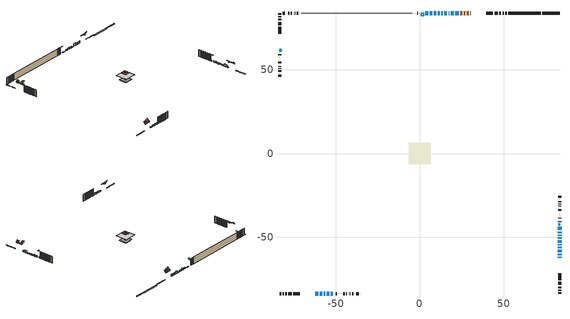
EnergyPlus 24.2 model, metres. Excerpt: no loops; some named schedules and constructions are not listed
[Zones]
conditioned space
 floor outside (Floor1 construction): -0.3,-0.3 -0.3,0.3 0.3,0.3 0.3,-0.3 z0.32
 floor outside (Floor2 construction): -0.37,-0.37 -0.37,0.37 0.37,0.37 0.37,-0.37 z0.32
 floor outside (Floor3 construction): -0.7,-0.7 -0.7,0.7 0.7,0.7 0.7,-0.7 z0.32
 floor adiabatic (Floor4 construction): -4.21,-4.21 -4.21,4.21 4.21,4.21 4.21,-4.21 z0.32
 floor adiabatic (AdiabaticFloorConstruction): -6.44,-6.44 -6.44,6.44 6.44,6.44 6.44,-6.44 z5.2
 floor foundation (Slab1 construction): -2.51,-2.51 -2.51,2.51 2.51,2.51 2.51,-2.51 z-0.53
 floor foundation (Slab1 construction 1): -3.38,-3.38 -3.38,3.38 3.38,3.38 3.38,-3.38 z-0.87
 wall outside (RimJoist1 construction): 51.74,83.49 50.79,83.49 / -83.49,-83.49 -82.54,-83.49 / -83.49,83.49 -83.49,82.54 / 83.49,-83.49 83.49,-82.54 z0.32:0.62
 wall outside (RimJoist2 construction): 49.86,83.49 49.28,83.49 / -81.61,-83.49 -81.04,-83.49 / -83.49,81.61 -83.49,81.04 / 83.49,-81.61 83.49,-81.04 z0.32:0.62
 wall outside (RimJoist3 construction): 48.35,83.49 47.42,83.49 / -80.11,-83.49 -79.18,-83.49 / -83.49,80.11 -83.49,79.18 / 83.49,-80.11 83.49,-79.18 z0.32:0.62
 wall outside (RimJoist4 construction): 46.49,83.49 44.52,83.49 / -78.25,-83.49 -76.27,-83.49 / -83.49,78.25 -83.49,76.27 / 83.49,-78.25 83.49,-76.27 z0.32:0.62
 wall outside (RimJoist5 construction): 43.59,83.49 39.64,83.49 / -75.34,-83.49 -71.4,-83.49 / -83.49,75.34 -83.49,71.4 / 83.49,-75.34 83.49,-71.4 z0.32:0.62
 wall outside (AdiabaticWallConstruction 1): 30.43,83.49 30.01,83.49 / 29.09,83.49 28.1,83.49 / 27.17,83.49 26.18,83.49 / 25.25,83.49 24.2,83.49 z0.32:2.35
 wall outside (AdiabaticWallConstruction): 83.49,-62.18 83.49,-61.52 z0.32:1.24; 83.49,-60.59 83.49,-59.62 / -53.03,-83.49 -51.81,-83.49 z0.32:2.45; -62.18,-83.49 -60.35,-83.49 / 83.49,-53.07 83.49,-51.54 / 17.55,83.49 17.15,83.49 / 83.49,-50.61 83.49,-50 z0.32:1.54; -59.42,-83.49 -58,-83.49 / -55.38,-83.49 -53.96,-83.49 z0.32:2.05; 83.49,-58.7 83.49,-57.27 / 23.27,83.49 21.24,83.49 z0.32:3.06; 20.31,83.49 18.48,83.49 z0.32:0.83; 83.49,-56.35 83.49,-55.58 / 83.49,-49.07 83.49,-48.31 / 9.82,83.49 8.4,83.49 z0.32:1.39; 83.49,-54.66 83.49,-53.99 z0.32:0.93; 16.22,83.49 14.69,83.49 / 83.49,-45.54 83.49,-43.71 / -57.08,-83.49 -56.31,-83.49 z0.32:1.69; 13.77,83.49 12.7,83.49 z0.32:2.35; 83.49,-47.38 83.49,-46.47 z0.32:2.15; 11.77,83.49 10.75,83.49 z0.32:1.87; 7.47,83.49 6.04,83.49 z0.32:0.47; 5.12,83.49 3.29,83.49 z0.32:0.78; 83.49,-40.99 83.49,-40.48 z0.32:1.64
 wall outside (Wall10 construction): -0.15,83.49 -0.24,83.49 / -50.89,-83.49 -50.8,-83.49 / -83.49,60.07 -83.49,59.99 / 83.49,-39.55 83.49,-39.47 z0.32:7.64
 wall outside (Wall11 construction): -1.16,83.49 -1.6,83.49 / -49.87,-83.49 -49.44,-83.49 / -83.49,59.06 -83.49,58.62 / 83.49,-38.54 83.49,-38.1 z0.32:7.64
 wall outside (Wall12 construction): -2.53,83.49 -2.64,83.49 / -48.51,-83.49 -48.4,-83.49 / -83.49,57.69 -83.49,57.59 / 83.49,-37.17 83.49,-37.07 z0.32:7.64
 wall outside (Wall13 construction): -3.57,83.49 -3.67,83.49 / -47.47,-83.49 -47.37,-83.49 / -83.49,56.66 -83.49,56.55 / 83.49,-36.14 83.49,-36.03 z0.32:7.64
 wall outside (Wall1 construction): -71.52,83.49 -71.55,83.49 / -46.44,-83.49 -46.41,-83.49 / -83.49,55.62 -83.49,55.6 / 83.49,-35.1 83.49,-35.08 z0.32:7.64
 wall outside (Wall2 construction): -72.48,83.49 -73.32,83.49 / -45.48,-83.49 -44.64,-83.49 / -83.49,54.67 -83.49,53.83 / 83.49,-34.15 83.49,-33.31 z0.32:7.64
 wall outside (Wall3 construction): -74.25,83.49 -74.37,83.49 / -43.71,-83.49 -43.59,-83.49 / -83.49,52.9 -83.49,52.78 / 83.49,-32.38 83.49,-32.26 z0.32:7.64
 wall outside (Wall4 construction): -75.3,83.49 -75.41,83.49 / -42.66,-83.49 -42.55,-83.49 / -83.49,51.85 -83.49,51.74 / 83.49,-31.33 83.49,-31.22 z0.32:7.64
 wall outside (Wall5 construction): -76.34,83.49 -76.7,83.49 / -41.62,-83.49 -41.26,-83.49 / -83.49,50.81 -83.49,50.44 / 83.49,-30.29 83.49,-29.92 z0.32:7.64
 wall outside (Wall6 construction): -77.63,83.49 -78.34,83.49 / -40.33,-83.49 -39.62,-83.49 / -83.49,49.51 -83.49,48.8 / 83.49,-28.99 83.49,-28.28 z0.32:7.64
 wall outside (Wall7 construction): -79.27,83.49 -79.3,83.49 / -38.69,-83.49 -38.66,-83.49 / -83.49,47.88 -83.49,47.85 / 83.49,-27.36 83.49,-27.33 z0.32:7.64
 wall outside (Wall8 construction): -80.23,83.49 -81.6,83.49 / -37.73,-83.49 -36.36,-83.49 / -83.49,46.92 -83.49,45.55 / 83.49,-26.4 83.49,-25.03 z0.32:7.64
 wall outside (Wall9 construction): -82.53,83.49 -82.56,83.49 / -35.43,-83.49 -35.4,-83.49 / -83.49,44.62 -83.49,44.59 / 83.49,-24.1 83.49,-24.07 z0.32:7.64
 wall foundation (FoundationWall1 construction): 83.49,83.49 72.82,83.49 z-0.53:0.28
 wall foundation (FoundationWall2 construction): 71.89,83.49 52.67,83.49 z-0.87:0.32
 wall adiabatic (Wall14 construction): -4.6,83.49 -70.59,83.49 z0.32:7.64
 window (WindowConstruction 20): 83.49,-62.18 83.49,-61.52 z0.32:1.23
 window (WindowConstruction 4): 83.49,-60.59 83.49,-59.62 z0.32:2.45
 window (WindowConstruction 5): -62.18,-83.49 -60.35,-83.49 z0.32:1.54
 window (WindowConstruction 23): -59.42,-83.49 -58,-83.49 z0.32:2.05
 window (WindowConstruction 6): 83.49,-58.7 83.49,-57.28 z0.32:3.06
 window (WindowConstruction 7): 23.27,83.49 21.24,83.49 z0.32:3.06
 window (WindowConstruction 8): 20.31,83.49 18.48,83.49 z0.32:0.83
 window (WindowConstruction 9): 83.49,-56.35 83.49,-55.58 z0.32:1.39
 window (WindowConstruction 21): 83.49,-54.66 83.49,-53.99 z0.32:0.93
 window (WindowConstruction 10): 83.49,-53.06 83.49,-51.54 z0.32:1.54
 window (WindowConstruction 11): 17.55,83.49 17.15,83.49 z0.32:1.54
 window (WindowConstruction 12): 83.49,-50.61 83.49,-50 z0.32:1.54
 window (WindowConstruction 13): 16.22,83.49 14.69,83.49 z0.32:1.69
 window (WindowConstruction 14): 13.76,83.49 12.7,83.49 z0.32:2.35
 window (WindowConstruction 15): 83.49,-49.07 83.49,-48.31 z0.32:1.39
 window (WindowConstruction 16): 83.49,-47.38 83.49,-46.47 z0.32:2.15
 window (WindowConstruction 24): 11.77,83.49 10.75,83.49 z0.32:1.87
 window (WindowConstruction): 83.49,-45.54 83.49,-43.71 z0.32:1.69
 window (WindowConstruction 17): 9.82,83.49 8.4,83.49 z0.32:1.39
 window (WindowConstruction 18): 7.47,83.49 6.05,83.49 z0.32:0.47
 window (WindowConstruction 19): 5.12,83.49 3.29,83.49 z0.32:0.78
 window (WindowConstruction 1): -57.07,-83.49 -56.31,-83.49 z0.32:1.69
 window (WindowConstruction 2): 83.49,-40.99 83.49,-40.48 z0.32:1.64
 window (WindowConstruction 22): -55.38,-83.49 -53.96,-83.49 z0.32:2.05
 window (WindowConstruction 3): -53.03,-83.49 -51.81,-83.49 z0.32:2.45
 door (Door): 30.43,83.49 30.01,83.49 z0.32:2.35
 door (Door 1): 29.09,83.49 28.1,83.49 z0.32:2.35
 door (Door 2): 27.17,83.49 26.18,83.49 z0.32:2.35
 door (Door 3): 25.25,83.49 24.2,83.49 z0.32:2.35
 ceiling adiabatic (AdiabaticFloorConstruction): 6.44,-6.44 6.44,6.44 -6.44,6.44 -6.44,-6.44 z5.2
 roof outside (Roof2 construction): 38.05,83.49,7.64 38.05,81.95,9.81 38.72,81.95,9.81 38.72,83.49,7.64; -69.8,-83.49,7.64 -69.8,-81.95,9.81 -70.47,-81.95,9.81 -70.47,-83.49,7.64; -83.49,69.8,7.64 -81.95,69.8,9.81 -81.95,70.47,9.81 -83.49,70.47,7.64; 83.49,-69.8,7.64 81.95,-69.8,9.81 81.95,-70.47,9.81 83.49,-70.47,7.64
 roof outside (Roof3 construction): 36.44,83.49,7.64 36.44,81.32,9.26 37.12,81.32,9.26 37.12,83.49,7.64; -68.2,-83.49,7.64 -68.2,-81.32,9.26 -68.87,-81.32,9.26 -68.87,-83.49,7.64; -83.49,68.2,7.64 -81.32,68.2,9.26 -81.32,68.87,9.26 -83.49,68.87,7.64; 83.49,-68.2,7.64 81.32,-68.2,9.26 81.32,-68.87,9.26 83.49,-68.87,7.64
 roof outside (Roof4 construction): 35.26,83.49,7.64 35.26,82.59,8.09 35.52,82.59,8.09 35.52,83.49,7.64; -67.02,-83.49,7.64 -67.02,-82.59,8.09 -67.27,-82.59,8.09 -67.27,-83.49,7.64; -83.49,67.02,7.64 -82.59,67.02,8.09 -82.59,67.27,8.09 -83.49,67.27,7.64; 83.49,-67.02,7.64 82.59,-67.02,8.09 82.59,-67.27,8.09 83.49,-67.27,7.64
 roof outside (Roof5 construction): -0.84,0.84 -0.84,-0.84 0.84,-0.84 0.84,0.84 z7.64
 roof outside (Roof6 construction): -2.5,2.5 -2.5,-2.5 2.5,-2.5 2.5,2.5 z7.64
 roof outside (Roof7 construction): 33.33,83.49,7.64 33.33,79.78,9.18 34.33,79.78,9.18 34.33,83.49,7.64; -65.08,-83.49,7.64 -65.08,-79.78,9.18 -66.09,-79.78,9.18 -66.09,-83.49,7.64; -83.49,65.08,7.64 -79.78,65.08,9.18 -79.78,66.09,9.18 -83.49,66.09,7.64; 83.49,-65.08,7.64 79.78,-65.08,9.18 79.78,-66.09,9.18 83.49,-66.09,7.64
 roof outside (Roof8 construction): 31.36,83.49,7.64 31.36,80.15,10.14 32.4,80.15,10.14 32.4,83.49,7.64; -63.11,-83.49,7.64 -63.11,-80.15,10.14 -64.15,-80.15,10.14 -64.15,-83.49,7.64; -83.49,63.11,7.64 -80.15,63.11,10.14 -80.15,64.15,10.14 -83.49,64.15,7.64; 83.49,-63.11,7.64 80.15,-63.11,10.14 80.15,-64.15,10.14 83.49,-64.15,7.64
 roof outside (Roof9 construction): -1.23,1.23 -1.23,-1.23 1.23,-1.23 1.23,1.23 z7.64
 roof outside (AdiabaticRoofConstruction): 83.49,-41.92,7.63 82.72,-41.92,8.02 82.72,-42.78,8.02 83.49,-42.78,7.63; 0.77,83.49,7.63 0.77,82.07,8.34 2.36,82.07,8.34 2.36,83.49,7.63; -83.49,61,7.63 -82.4,61,8.09 -82.4,62.18,8.09 -83.49,62.18,7.63
 skylight (SkylightConstruction): 83.49,-41.92,7.64 82.72,-41.92,8.02 82.72,-42.78,8.02 83.49,-42.78,7.64
 skylight (SkylightConstruction 1): 0.78,83.49,7.64 0.78,82.07,8.34 2.36,82.07,8.34 2.36,83.49,7.64
 skylight (SkylightConstruction 2): -83.49,61,7.64 -82.4,61,8.09 -82.4,62.18,8.09 -83.49,62.18,7.64
[EnergyManagementSystem:Program]
component_loads_program: Set loads_htg_walls = 0; Set loads_htg_rim_joists = 0; Set loads_htg_foundation_walls = 0; Set loads_htg_floors = 0; Set loads_htg_slabs = 0; Set loads_htg_ceilings = 0; Set loads_htg_roofs = 0; Set loads_htg_windows_conduction = 0; Set loads_htg_windows_solar = 0; Set loads_htg_doors = 0; Set loads_htg_skylights_conduction = 0; Set loads_htg_skylights_solar = 0; Set loads_htg_internal_mass = 0; Set loads_htg_intgains = 0; Set loads_htg_lighting = 0; Set loads_htg_infil = 0; Set loads_htg_mechvent = 0; Set loads_htg_natvent = 0; Set loads_htg_whf = 0; Set loads_htg_ducts = 0; Set loads_clg_walls = 0; Set loads_clg_rim_joists = 0; Set loads_clg_foundation_walls = 0; Set loads_clg_floors = 0; Set loads_clg_slabs = 0; Set loads_clg_ceilings = 0; Set loads_clg_roofs = 0; Set loads_clg_windows_conduction = 0; Set loads_clg_windows_solar = 0; Set loads_clg_doors = 0; Set loads_clg_skylights_conduction = 0; Set loads_clg_skylights_solar = 0; Set loads_clg_internal_mass = 0; Set loads_clg_intgains = 0; Set loads_clg_lighting = 0; Set loads_clg_infil = 0; Set loads_clg_mechvent = 0; Set loads_clg_natvent = 0; Set loads_clg_whf = 0; Set loads_clg_ducts = 0; Set hr_walls = 0; Set hr_walls = hr_walls + s_conv_53 + s_ig_53 + s_sol_53 + s_lgt_53 + s_surf_53; Set hr_walls = hr_walls + s_conv_54 + s_ig_54 + s_sol_54 + s_lgt_54 + s_surf_54; Set hr_walls = hr_walls + s_conv_55 + s_ig_55 + s_sol_55 + s_lgt_55 + s_surf_55; Set hr_walls = hr_walls + s_conv_56 + s_ig_56 + s_sol_56 + s_lgt_56 + s_surf_56; Set hr_walls = hr_walls + s_conv_57 + s_ig_57 + s_sol_57 + s_lgt_57 + s_surf_57; Set hr_walls = hr_walls + s_conv_58 + s_ig_58 + s_sol_58 + s_lgt_58 + s_surf_58; Set hr_walls = hr_walls + s_conv_59 + s_ig_59 + s_sol_59 + s_lgt_59 + s_surf_59; Set hr_walls = hr_walls + s_conv_60 + s_ig_60 + s_sol_60 + s_lgt_60 + s_surf_60; Set hr_walls = hr_walls + s_conv_61 + s_ig_61 + s_sol_61 + s_lgt_61 + s_surf_61; Set hr_walls = hr_walls + s_conv_62 + s_ig_62 + s_sol_62 + s_lgt_62 + s_surf_62; Set hr_walls = hr_walls + s_conv_63 + s_ig_63 + s_sol_63 + s_lgt_63 + s_surf_63; Set hr_walls = hr_walls + s_conv_64 + s_ig_64 + s_sol_64 + s_lgt_64 + s_surf_64; Set hr_walls = hr_walls + s_conv_65 + s_ig_65 + s_sol_65 + s_lgt_65 + s_surf_65; Set hr_walls = hr_walls + s_conv_66 + s_ig_66 + s_sol_66 + s_lgt_66 + s_surf_66; Set hr_walls = hr_walls + s_conv_67 + s_ig_67 + s_sol_67 + s_lgt_67 + s_surf_67; Set hr_walls = hr_walls + s_conv_68 + s_ig_68 + s_sol_68 + s_lgt_68 + s_surf_68; Set hr_walls = hr_walls + s_conv_69 + s_ig_69 + s_sol_69 + s_lgt_69 + s_surf_69; Set hr_walls = hr_walls + s_conv_70 + s_ig_70 + s_sol_70 + s_lgt_70 + s_surf_70; Set hr_walls = hr_walls + s_conv_71 + s_ig_71 + s_sol_71 + s_lgt_71 + s_surf_71; Set hr_walls = hr_walls + s_conv_72 + s_ig_72 + s_sol_72 + s_lgt_72 + s_surf_72; Set hr_walls = hr_walls + s_conv_73 + s_ig_73 + s_sol_73 + s_lgt_73 + s_surf_73; Set hr_walls = hr_walls + s_conv_74 + s_ig_74 + s_sol_74 + s_lgt_74 + s_surf_74; Set hr_walls = hr_walls + s_conv_75 + s_ig_75 + s_sol_75 + s_lgt_75 + s_surf_75; Set hr_walls = hr_walls + s_conv_76 + s_ig_76 + s_sol_76 + s_lgt_76 + s_surf_76; Set hr_walls = hr_walls + s_conv_77 + s_ig_77 + s_sol_77 + s_lgt_77 + s_surf_77; Set hr_walls = hr_walls + s_conv_78 + s_ig_78 + s_sol_78 + s_lgt_78 + s_surf_78; Set hr_walls = hr_walls + s_conv_79 + s_ig_79 + s_sol_79 + s_lgt_79 + s_surf_79; Set hr_walls = hr_walls + s_conv_80 + s_ig_80 + s_sol_80 + s_lgt_80 + s_surf_80; Set hr_walls = hr_walls + s_conv_81 + s_ig_81 + s_sol_81 + s_lgt_81 + s_surf_81; Set hr_walls = hr_walls + s_conv_82 + s_ig_82 + s_sol_82 + s_lgt_82 + s_surf_82; Set hr_walls = hr_walls + s_conv_83 + s_ig_83 + s_sol_83 + s_lgt_83 + s_surf_83; Set hr_walls = hr_walls + s_conv_84 + s_ig_84 + s_sol_84 + s_lgt_84 + s_surf_84; Set hr_walls = hr_walls + s_conv_85 + s_ig_85 + s_sol_85 + s_lgt_85 + s_surf_85; Set hr_walls = hr_walls + s_conv_86 + s_ig_86 + s_sol_86 + s_lgt_86 + s_surf_86; Set hr_walls = hr_walls + s_conv_87 + s_ig_87 + s_sol_87 + s_lgt_87 + s_surf_87; Set hr_walls = hr_walls + s_conv_88 + s_ig_88 + s_sol_88 + s_lgt_88 + s_surf_88; Set hr_walls = hr_walls + s_conv_89 + s_ig_89 + s_sol_89 + s_lgt_89 + s_surf_89; Set hr_walls = hr_walls + s_conv_90 + s_ig_90 + s_sol_90 + s_lgt_90 + s_surf_90; Set hr_walls = hr_walls + s_conv_91 + s_ig_91 + s_sol_91 + s_lgt_91 + s_surf_91; Set hr_walls = hr_walls + s_conv_92 + s_ig_92 + s_sol_92 + s_lgt_92 + s_surf_92; Set hr_walls = hr_walls + s_conv_93 + s_ig_93 + s_sol_93 + s_lgt_93 + s_surf_93; Set hr_walls = hr_walls + s_conv_94 + s_ig_94 + s_sol_94 + s_lgt_94 + s_surf_94; Set hr_walls = hr_walls + s_conv_95 + s_ig_95 + s_sol_95 + s_lgt_95 + s_surf_95; Set hr_walls = hr_walls + s_conv_96 + s_ig_96 + s_sol_96 + s_lgt_96 + s_surf_96; Set hr_walls = hr_walls + s_conv_97 + s_ig_97 + s_sol_97 + s_lgt_97 + s_surf_97; Set hr_walls = hr_walls + s_conv_98 + s_ig_98 + s_sol_98 + s_lgt_98 + s_surf_98; Set hr_walls = hr_walls + s_conv_99 + s_ig_99 + s_sol_99 + s_lgt_99 + s_surf_99; Set hr_walls = hr_walls + s_conv_100 + s_ig_100 + s_sol_100 + s_lgt_100 + s_surf_100; Set hr_walls = hr_walls + s_conv_101 + s_ig_101 + s_sol_101 + s_lgt_101 + s_surf_101; Set hr_walls = hr_walls + s_conv_102 + s_ig_102 + s_sol_102 + s_lgt_102 + s_surf_102; Set hr_walls = hr_walls + s_conv_103 + s_ig_103 + s_sol_103 + s_lgt_103 + s_surf_103; Set hr_walls = hr_walls + s_conv_104 + s_ig_104 + s_sol_104 + s_lgt_104 + s_surf_104; Set hr_walls = hr_walls + s_conv_105 + s_ig_105 + s_sol_105 + s_lgt_105 + s_surf_105; Set hr_rim_joists = 0; Set hr_rim_joists = hr_rim_joists + s_conv_8 + s_ig_8 + s_sol_8 + s_lgt_8 + s_surf_8; Set hr_rim_joists = hr_rim_joists + s_conv_9 + s_ig_9 + s_sol_9 + s_lgt_9 + s_surf_9; Set hr_rim_joists = hr_rim_joists + s_conv_10 + s_ig_10 + s_sol_10 + s_lgt_10 + s_surf_10; Set hr_rim_joists = hr_rim_joists + s_conv_11 + s_ig_11 + s_sol_11 + s_lgt_11 + s_surf_11; Set hr_rim_joists = hr_rim_joists + s_conv_12 + s_ig_12 + s_sol_12 + s_lgt_12 + s_surf_12; Set hr_rim_joists = hr_rim_joists + s_conv_13 + s_ig_13 + s_sol_13 + s_lgt_13 + s_surf_13; Set hr_rim_joists = hr_rim_joists + s_conv_14 + s_ig_14 + s_sol_14 + s_lgt_14 + s_surf_14; Set hr_rim_joists = hr_rim_joists + s_conv_15 + s_ig_15 + s_sol_15 + s_lgt_15 + s_surf_15; Set hr_rim_joists = hr_rim_joists + s_conv_16 + s_ig_16 + s_sol_16 + s_lgt_16 + s_surf_16; Set hr_rim_joists = hr_rim_joists + s_conv_17 + s_ig_17 + s_sol_17 + s_lgt_17 + s_surf_17; Set hr_rim_joists = hr_rim_joists + s_conv_18 + s_ig_18 + s_sol_18 + s_lgt_18 + s_surf_18; Set hr_rim_joists = hr_rim_joists + s_conv_19 + s_ig_19 + s_sol_19 + s_lgt_19 + s_surf_19; Set hr_rim_joists = hr_rim_joists + s_conv_20 + s_ig_20 + s_sol_20 + s_lgt_20 + s_surf_20; Set hr_rim_joists = hr_rim_joists + s_conv_21 + s_ig_21 + s_sol_21 + s_lgt_21 + s_surf_21; Set hr_rim_joists = hr_rim_joists + s_conv_22 + s_ig_22 + s_sol_22 + s_lgt_22 + s_surf_22; Set hr_rim_joists = hr_rim_joists + s_conv_23 + s_ig_23 + s_sol_23 + s_lgt_23 + s_surf_23; Set hr_rim_joists = hr_rim_joists + s_conv_24 + s_ig_24 + s_sol_24 + s_lgt_24 + s_surf_24; Set hr_rim_joists = hr_rim_joists + s_conv_25 + s_ig_25 + s_sol_25 + s_lgt_25 + s_surf_25; Set hr_rim_joists = hr_rim_joists + s_conv_26 + s_ig_26 + s_sol_26 + s_lgt_26 + s_surf_26; Set hr_rim_joists = hr_rim_joists + s_conv_27 + s_ig_27 + s_sol_27 + s_lgt_27 + s_surf_27; Set hr_foundation_walls = 0; Set hr_foundation_walls = hr_foundation_walls + s_conv_4 + s_ig_4 + s_sol_4 + s_lgt_4 + s_surf_4; Set hr_foundation_walls = hr_foundation_walls + s_conv_5 + s_ig_5 + s_sol_5 + s_lgt_5 + s_surf_5; Set hr_floors = 0; Set hr_floors = hr_floors + s_conv + s_ig + s_sol + s_lgt + s_surf; Set hr_floors = hr_floors + s_conv_1 + s_ig_1 + s_sol_1 + s_lgt_1 + s_surf_1; Set hr_floors = hr_floors + s_conv_2 + s_ig_2 + s_sol_2 + s_lgt_2 + s_surf_2; Set hr_floors = hr_floors + s_conv_3 + s_ig_3 + s_sol_3 + s_lgt_3 + s_surf_3; Set hr_slabs = 0; Set hr_slabs = hr_slabs + s_conv_51 + s_ig_51 + s_sol_51 + s_lgt_51 + s_surf_51; Set hr_slabs = hr_slabs + s_conv_52 + s_ig_52 + s_sol_52 + s_lgt_52 + s_surf_52; Set hr_ceilings = 0; Set hr_roofs = 0; Set hr_roofs = hr_roofs + s_conv_28 + s_ig_28 + s_sol_28 + s_lgt_28 + s_surf_28; Set hr_roofs = hr_roofs + s_conv_29 + s_ig_29 + s_sol_29 + s_lgt_29 + s_surf_29; Set hr_roofs = hr_roofs + s_conv_30 + s_ig_30 + s_sol_30 + s_lgt_30 + s_surf_30; Set hr_roofs = hr_roofs + s_conv_31 + s_ig_31 + s_sol_31 + s_lgt_31 + s_surf_31; Set hr_roofs = hr_roofs + s_conv_32 + s_ig_32 + s_sol_32 + s_lgt_32 + s_surf_32; Set hr_roofs = hr_roofs + s_conv_33 + s_ig_33 + s_sol_33 + s_lgt_33 + s_surf_33; Set hr_roofs = hr_roofs + s_conv_34 + s_ig_34 + s_sol_34 + s_lgt_34 + s_surf_34; Set hr_roofs = hr_roofs + s_conv_35 + s_ig_35 + s_sol_35 + s_lgt_35 + s_surf_35; Set hr_roofs = hr_roofs + s_conv_36 + s_ig_36 + s_sol_36 + s_lgt_36 + s_surf_36; Set hr_roofs = hr_roofs + s_conv_37 + s_ig_37 + s_sol_37 + s_lgt_37 + s_surf_37; Set hr_roofs = hr_roofs + s_conv_38 + s_ig_38 + s_sol_38 + s_lgt_38 + s_surf_38; Set hr_roofs = hr_roofs + s_conv_39 + s_ig_39 + s_sol_39 + s_lgt_39 + s_surf_39; Set hr_roofs = hr_roofs + s_conv_40 + s_ig_40 + s_sol_40 + s_lgt_40 + s_surf_40; Set hr_roofs = hr_roofs + s_conv_41 + s_ig_41 + s_sol_41 + s_lgt_41 + s_surf_41; Set hr_roofs = hr_roofs + s_conv_42 + s_ig_42 + s_sol_42 + s_lgt_42 + s_surf_42; Set hr_roofs = hr_roofs + s_conv_43 + s_ig_43 + s_sol_43 + s_lgt_43 + s_surf_43; Set hr_roofs = hr_roofs + s_conv_44 + s_ig_44 + s_sol_44 + s_lgt_44 + s_surf_44; Set hr_roofs = hr_roofs + s_conv_45 + s_ig_45 + s_sol_45 + s_lgt_45 + s_surf_45; Set hr_roofs = hr_roofs + s_conv_46 + s_ig_46 + s_sol_46 + s_lgt_46 + s_surf_46; Set hr_roofs = hr_roofs + s_conv_47 + s_ig_47 + s_sol_47 + s_lgt_47 + s_surf_47; Set hr_roofs = hr_roofs + s_conv_48 + s_ig_48 + s_sol_48 + s_lgt_48 + s_surf_48; Set hr_roofs = hr_roofs + s_conv_49 + s_ig_49 + s_sol_49 + s_lgt_49 + s_surf_49; Set hr_roofs = hr_roofs + s_conv_50 + s_ig_50 + s_sol_50 + s_lgt_50 + s_surf_50; Set hr_windows_conduction = 0; Set hr_windows_conduction = hr_windows_conduction + ss_conv_4; Set hr_windows_conduction = hr_windows_conduction + ss_ig_4; Set hr_windows_conduction = hr_windows_conduction + ss_surf_4; Set hr_windows_conduction = hr_windows_conduction + ss_conv_5; Set hr_windows_conduction = hr_windows_conduction + ss_ig_5; Set hr_windows_conduction = hr_windows_conduction + ss_surf_5; Set hr_windows_conduction = hr_windows_conduction + ss_conv_6; Set hr_windows_conduction = hr_windows_conduction + ss_ig_6; Set hr_windows_conduction = hr_windows_conduction + ss_surf_6; Set hr_windows_conduction = hr_windows_conduction + ss_conv_7; Set hr_windows_conduction = hr_windows_conduction + ss_ig_7; Set hr_windows_conduction = hr_windows_conduction + ss_surf_7; Set hr_windows_conduction = hr_windows_conduction + ss_conv_8; Set hr_windows_conduction = hr_windows_conduction + ss_ig_8; Set hr_windows_conduction = hr_windows_conduction + ss_surf_8; Set hr_windows_conduction = hr_windows_conduction + ss_conv_9; Set hr_windows_conduction = hr_windows_conduction + ss_ig_9; Set hr_windows_conduction = hr_windows_conduction + ss_surf_9; Set hr_windows_conduction = hr_windows_conduction + ss_conv_10; Set hr_windows_conduction = hr_windows_conduction + ss_ig_10; Set hr_windows_conduction = hr_windows_conduction + ss_surf_10; Set hr_windows_conduction = hr_windows_conduction + ss_conv_11; Set hr_windows_conduction = hr_windows_conduction + ss_ig_11; Set hr_windows_conduction = hr_windows_conduction + ss_surf_11; Set hr_windows_conduction = hr_windows_conduction + ss_conv_12; Set hr_windows_conduction = hr_windows_conduction + ss_ig_12; Set hr_windows_conduction = hr_windows_conduction + ss_surf_12; Set hr_windows_conduction = hr_windows_conduction + ss_conv_13; Set hr_windows_conduction = hr_windows_conduction + ss_ig_13; Set hr_windows_conduction = hr_windows_conduction + ss_surf_13; Set hr_windows_conduction = hr_windows_conduction + ss_conv_14; Set hr_windows_conduction = hr_windows_conduction + ss_ig_14; Set hr_windows_conduction = hr_windows_conduction + ss_surf_14; Set hr_windows_conduction = hr_windows_conduction + ss_conv_15; Set hr_windows_conduction = hr_windows_conduction + ss_ig_15; Set hr_windows_conduction = hr_windows_conduction + ss_surf_15; Set hr_windows_conduction = hr_windows_conduction + ss_conv_16; Set hr_windows_conduction = hr_windows_conduction + ss_ig_16; Set hr_windows_conduction = hr_windows_conduction + ss_surf_16; Set hr_windows_conduction = hr_windows_conduction + ss_conv_17; Set hr_windows_conduction = hr_windows_conduction + ss_ig_17; Set hr_windows_conduction = hr_windows_conduction + ss_surf_17; Set hr_windows_conduction = hr_windows_conduction + ss_conv_18; Set hr_windows_conduction = hr_windows_conduction + ss_ig_18; Set hr_windows_conduction = hr_windows_conduction + ss_surf_18; Set hr_windows_conduction = hr_windows_conduction + ss_conv_19; Set hr_windows_conduction = hr_windows_conduction + ss_ig_19; Set hr_windows_conduction = hr_windows_conduction + ss_surf_19; Set hr_windows_conduction = hr_windows_conduction + ss_conv_20; Set hr_windows_conduction = hr_windows_conduction + ss_ig_20; Set hr_windows_conduction = hr_windows_conduction + ss_surf_20; Set hr_windows_conduction = hr_windows_conduction + ss_conv_21; Set hr_windows_conduction = hr_windows_conduction + ss_ig_21; Set hr_windows_conduction = hr_windows_conduction + ss_surf_21; Set hr_windows_conduction = hr_windows_conduction + ss_conv_22; Set hr_windows_conduction = hr_windows_conduction + ss_ig_22; Set hr_windows_conduction = hr_windows_conduction + ss_surf_22; Set hr_windows_conduction = hr_windows_conduction + ss_conv_23; Set hr_windows_conduction = hr_windows_conduction + ss_ig_23; Set hr_windows_conduction = hr_windows_conduction + ss_surf_23; Set hr_windows_conduction = hr_windows_conduction + ss_conv_24; Set hr_windows_conduction = hr_windows_conduction + ss_ig_24; Set hr_windows_conduction = hr_windows_conduction + ss_surf_24; Set hr_windows_conduction = hr_windows_conduction + ss_conv_28; Set hr_windows_conduction = hr_windows_conduction + ss_ig_28; Set hr_windows_conduction = hr_windows_conduction + ss_surf_28; Set hr_windows_conduction = hr_windows_conduction + ss_conv_29; Set hr_windows_conduction = hr_windows_conduction + ss_ig_29; Set hr_windows_conduction = hr_windows_conduction + ss_surf_29; Set hr_windows_conduction = hr_windows_conduction + ss_conv_30; Set hr_windows_conduction = hr_windows_conduction + ss_ig_30; Set hr_windows_conduction = hr_windows_conduction + ss_surf_30; Set hr_windows_conduction = hr_windows_conduction + ss_conv_31; Set hr_windows_conduction = hr_windows_conduction + ss_ig_31; Set hr_windows_conduction = hr_windows_conduction + ss_surf_31; Set hr_windows_solar = 0; Set hr_windows_solar = hr_windows_solar - ss_trans_in * ZoneTimestep * 3600 + ss_back_out * ZoneTimestep * 3600 + ss_trans_out * ZoneTimestep * 3600; Set hr_windows_solar = hr_windows_solar - ss_trans_in_1 * ZoneTimestep * 3600 + ss_back_out_1 * ZoneTimestep * 3600 + ss_trans_out_1 * ZoneTimestep * 3600; Set hr_windows_solar = hr_windows_solar - ss_trans_in_2 * ZoneTimestep * 3600 + ss_back_out_2 * ZoneTimestep * 3600 + ss_trans_out_2 * ZoneTimestep * 3600; Set hr_windows_solar = hr_windows_solar - ss_trans_in_3 * ZoneTimestep * 3600 + ss_back_out_3 * ZoneTimestep * 3600 + ss_trans_out_3 * ZoneTimestep * 3600; Set hr_windows_solar = hr_windows_solar - ss_trans_in_4 * ZoneTimestep * 3600 + ss_back_out_4 * ZoneTimestep * 3600 + ss_trans_out_4 * ZoneTimestep * 3600; Set hr_windows_solar = hr_windows_solar - ss_trans_in_5 * ZoneTimestep * 3600 + ss_back_out_5 * ZoneTimestep * 3600 + ss_trans_out_5 * ZoneTimestep * 3600; Set hr_windows_solar = hr_windows_solar - ss_trans_in_6 * ZoneTimestep * 3600 + ss_back_out_6 * ZoneTimestep * 3600 + ss_trans_out_6 * ZoneTimestep * 3600; Set hr_windows_solar = hr_windows_solar - ss_trans_in_7 * ZoneTimestep * 3600 + ss_back_out_7 * ZoneTimestep * 3600 + ss_trans_out_7 * ZoneTimestep * 3600; Set hr_windows_solar = hr_windows_solar - ss_trans_in_8 * ZoneTimestep * 3600 + ss_back_out_8 * ZoneTimestep * 3600 + ss_trans_out_8 * ZoneTimestep * 3600; Set hr_windows_solar = hr_windows_solar - ss_trans_in_9 * ZoneTimestep * 3600 + ss_back_out_9 * ZoneTimestep * 3600 + ss_trans_out_9 * ZoneTimestep * 3600; Set hr_windows_solar = hr_windows_solar - ss_trans_in_10 * ZoneTimestep * 3600 + ss_back_out_10 * ZoneTimestep * 3600 + ss_trans_out_10 * ZoneTimestep * 3600; Set hr_windows_solar = hr_windows_solar - ss_trans_in_11 * ZoneTimestep * 3600 + ss_back_out_11 * ZoneTimestep * 3600 + ss_trans_out_11 * ZoneTimestep * 3600; Set hr_windows_solar = hr_windows_solar - ss_trans_in_12 * ZoneTimestep * 3600 + ss_back_out_12 * ZoneTimestep * 3600 + ss_trans_out_12 * ZoneTimestep * 3600; Set hr_windows_solar = hr_windows_solar - ss_trans_in_13 * ZoneTimestep * 3600 + ss_back_out_13 * ZoneTimestep * 3600 + ss_trans_out_13 * ZoneTimestep * 3600; Set hr_windows_solar = hr_windows_solar - ss_trans_in_14 * ZoneTimestep * 3600 + ss_back_out_14 * ZoneTimestep * 3600 + ss_trans_out_14 * ZoneTimestep * 3600; Set hr_windows_solar = hr_windows_solar - ss_trans_in_15 * ZoneTimestep * 3600 + ss_back_out_15 * ZoneTimestep * 3600 + ss_trans_out_15 * ZoneTimestep * 3600; Set hr_windows_solar = hr_windows_solar - ss_trans_in_16 * ZoneTimestep * 3600 + ss_back_out_16 * ZoneTimestep * 3600 + ss_trans_out_16 * ZoneTimestep * 3600; Set hr_windows_solar = hr_windows_solar - ss_trans_in_17 * ZoneTimestep * 3600 + ss_back_out_17 * ZoneTimestep * 3600 + ss_trans_out_17 * ZoneTimestep * 3600; Set hr_windows_solar = hr_windows_solar - ss_trans_in_18 * ZoneTimestep * 3600 + ss_back_out_18 * ZoneTimestep * 3600 + ss_trans_out_18 * ZoneTimestep * 3600; Set hr_windows_solar = hr_windows_solar - ss_trans_in_19 * ZoneTimestep * 3600 + ss_back_out_19 * ZoneTimestep * 3600 + ss_trans_out_19 * ZoneTimestep * 3600; Set hr_windows_solar = hr_windows_solar - ss_trans_in_20 * ZoneTimestep * 3600 + ss_back_out_20 * ZoneTimestep * 3600 + ss_trans_out_20 * ZoneTimestep * 3600; Set hr_windows_solar = hr_windows_solar - ss_trans_in_24 * ZoneTimestep * 3600 + ss_back_out_24 * ZoneTimestep * 3600 + ss_trans_out_24 * ZoneTimestep * 3600; Set hr_windows_solar = hr_windows_solar - ss_trans_in_25 * ZoneTimestep * 3600 + ss_back_out_25 * ZoneTimestep * 3600 + ss_trans_out_25 * ZoneTimestep * 3600; Set hr_windows_solar = hr_windows_solar - ss_trans_in_26 * ZoneTimestep * 3600 + ss_back_out_26 * ZoneTimestep * 3600 + ss_trans_out_26 * ZoneTimestep * 3600; Set hr_windows_solar = hr_windows_solar - ss_trans_in_27 * ZoneTimestep * 3600 + ss_back_out_27 * ZoneTimestep * 3600 + ss_trans_out_27 * ZoneTimestep * 3600; Set hr_doors = 0; Set hr_doors = hr_doors + ss_sol; Set hr_doors = hr_doors + ss_lgt; Set hr_doors = hr_doors + ss_conv; Set hr_doors = hr_doors + ss_ig; Set hr_doors = hr_doors + ss_surf; Set hr_doors = hr_doors + ss_sol_1; Set hr_doors = hr_doors + ss_lgt_1; Set hr_doors = hr_doors + ss_conv_1; Set hr_doors = hr_doors + ss_ig_1; Set hr_doors = hr_doors + ss_surf_1; Set hr_doors = hr_doors + ss_sol_2; Set hr_doors = hr_doors + ss_lgt_2; Set hr_doors = hr_doors + ss_conv_2; Set hr_doors = hr_doors + ss_ig_2; Set hr_doors = hr_doors + ss_surf_2; Set hr_doors = hr_doors + ss_sol_3; Set hr_doors = hr_doors + ss_lgt_3; Set hr_doors = hr_doors + ss_conv_3; Set hr_doors = hr_doors + ss_ig_3; Set hr_doors = hr_doors + ss_surf_3; Set hr_skylights_conduction = 0; Set hr_skylights_conduction = hr_skylights_conduction + ss_conv_25; Set hr_skylights_conduction = hr_skylights_conduction + ss_ig_25; Set hr_skylights_conduction = hr_skylights_conduction + ss_surf_25; Set hr_skylights_conduction = hr_skylights_conduction + ss_conv_26; Set hr_skylights_conduction = hr_skylights_conduction + ss_ig_26; Set hr_skylights_conduction = hr_skylights_conduction + ss_surf_26; Set hr_skylights_conduction = hr_skylights_conduction + ss_conv_27; Set hr_skylights_conduction = hr_skylights_conduction + ss_ig_27; Set hr_skylights_conduction = hr_skylights_conduction + ss_surf_27; Set hr_skylights_solar = 0; Set hr_skylights_solar = hr_skylights_solar - ss_trans_in_21 * ZoneTimestep * 3600 + ss_back_out_21 * ZoneTimestep * 3600 + ss_trans_out_21 * ZoneTimestep * 3600; Set hr_skylights_solar = hr_skylights_solar - ss_trans_in_22 * ZoneTimestep * 3600 + ss_back_out_22 * ZoneTimestep * 3600 + ss_trans_out_22 * ZoneTimestep * 3600; Set hr_skylights_solar = hr_skylights_solar - ss_trans_in_23 * ZoneTimestep * 3600 + ss_back_out_23 * ZoneTimestep * 3600 + ss_trans_out_23 * ZoneTimestep * 3600; Set hr_internal_mass = 0; Set hr_internal_mass = hr_internal_mass + s_conv_6 + s_ig_6 + s_sol_6 + s_lgt_6 + s_surf_6; Set hr_internal_mass = hr_internal_mass + s_conv_7 + s_ig_7 + s_sol_7 + s_lgt_7 + s_surf_7; Set hr_internal_mass = hr_internal_mass + im_conv + im_ig + im_sol + im_lgt + im_surf; Set hr_internal_mass = hr_internal_mass + im_conv_1 + im_ig_1 + im_sol_1 + im_lgt_1 + im_surf_1; Set hr_intgains = 0; Set hr_intgains = hr_intgains - ig_ee_conv - ig_ee_rad - ig_ee_conv_1 - ig_ee_rad_1 - ig_ee_conv_2 - ig_ee_rad_2 - ig_ee_conv_3 - ig_ee_rad_3 - ig_ee_conv_4 - ig_ee_rad_4 - ig_ee_conv_5 - ig_ee_rad_5 - ig_ee_conv_6 - ig_ee_rad_6 - ig_oe_conv - ig_oe_rad - ig_oe_conv_1 - ig_oe_rad_1 - ig_oe_conv_2 - ig_oe_rad_2 - ig_oe_conv_3 - ig_oe_rad_3 - ig_oe_conv_4 - ig_oe_rad_4 - ig_ppl_conv - ig_ppl_rad; Set hr_lighting = 0; Set hr_lighting = hr_lighting - ig_lgt_conv - ig_lgt_rad - ig_lgt_vis; Set hr_infil = 0; Set hr_infil = hr_infil - airflow_gain + airflow_loss; Set hr_natvent = 0; Set hr_natvent = hr_natvent - airflow_gain_1 + airflow_loss_1; Set hr_whf = 0; Set hr_whf = hr_whf - airflow_gain_2 + airflow_loss_2; Set hr_mechvent = 0; Set hr_mechvent = hr_mechvent - mv_conv - mv_rad - mv_conv_1 - mv_rad_1 - mv_conv_2 - mv_rad_2 - mv_conv_3 - mv_rad_3 - mv_conv_4 - mv_rad_4 - mv_conv_5 - mv_rad_5 - mv_conv_6 - mv_rad_6 - mv_conv_7 - mv_rad_7 - mv_conv_8 - mv_rad_8; Set hr_ducts = 0; Set hr_intgains = hr_intgains + dhw_loss * (1.0*(1-dhw_rtf) + 1.0*dhw_rtf); Set htg_mode = 0; Set clg_mode = 0; If (htg_load_cond > 0); Set htg_mode = 1.0; ElseIf (clg_load_cond > 0); Set clg_mode = 0.0; Else; Set htg_season = 0; Set clg_season = 0; If ((DayOfYear >= 1) && (DayOfYear <= 365)); Set clg_season = 1; EndIf; If ((DayOfYear >= 1) && (DayOfYear <= 365)); Set htg_season = 1; EndIf; If ((airflow_gain_1 <> 0) || (airflow_loss_1 <> 0)) && (clg_season == 1); Set clg_mode = 0.0; ElseIf ((airflow_gain_2 <> 0) || (airflow_loss_2 <> 0)) && (clg_season == 1); Set clg_mode = 0.0; Else; Set Tmid_setpoint = (htg_sp_s_1 + clg_sp_s_1) / 2; If (tin_s_1 > Tmid_setpoint) && (clg_season == 1); Set clg_mode = 0.0; ElseIf (tin_s_1 < Tmid_setpoint) && (htg_season == 1); Set htg_mode = 1.0; EndIf; EndIf; EndIf; Set loads_htg_walls = loads_htg_walls + (hr_walls * htg_mode * 1); Set loads_htg_rim_joists = loads_htg_rim_joists + (hr_rim_joists * htg_mode * 1); Set loads_htg_foundation_walls = loads_htg_foundation_walls + (hr_foundation_walls * htg_mode * 1); Set loads_htg_floors = loads_htg_floors + (hr_floors * htg_mode * 1); Set loads_htg_slabs = loads_htg_slabs + (hr_slabs * htg_mode * 1); Set loads_htg_ceilings = loads_htg_ceilings + (hr_ceilings * htg_mode * 1); Set loads_htg_roofs = loads_htg_roofs + (hr_roofs * htg_mode * 1); Set loads_htg_windows_conduction = loads_htg_windows_conduction + (hr_windows_conduction * htg_mode * 1); Set loads_htg_windows_solar = loads_htg_windows_solar + (hr_windows_solar * htg_mode * 1); Set loads_htg_doors = loads_htg_doors + (hr_doors * htg_mode * 1); Set loads_htg_skylights_conduction = loads_htg_skylights_conduction + (hr_skylights_conduction * htg_mode * 1); Set loads_htg_skylights_solar = loads_htg_skylights_solar + (hr_skylights_solar * htg_mode * 1); Set loads_htg_internal_mass = loads_htg_internal_mass + (hr_internal_mass * htg_mode * 1); Set loads_htg_intgains = loads_htg_intgains + (hr_intgains * htg_mode * 1); Set loads_htg_lighting = loads_htg_lighting + (hr_lighting * htg_mode * 1); Set loads_htg_infil = loads_htg_infil + (hr_infil * htg_mode * 1); Set loads_htg_mechvent = loads_htg_mechvent + (hr_mechvent * htg_mode * 1); Set loads_htg_natvent = loads_htg_natvent + (hr_natvent * htg_mode * 1); Set loads_htg_whf = loads_htg_whf + (hr_whf * htg_mode * 1); Set loads_htg_ducts = loads_htg_ducts + (hr_ducts * htg_mode * 1); Set loads_clg_walls = loads_clg_walls + (-hr_walls * clg_mode * 1); Set loads_clg_rim_joists = loads_clg_rim_joists + (-hr_rim_joists * clg_mode * 1); Set loads_clg_foundation_walls = loads_clg_foundation_walls + (-hr_foundation_walls * clg_mode * 1); Set loads_clg_floors = loads_clg_floors + (-hr_floors * clg_mode * 1); Set loads_clg_slabs = loads_clg_slabs + (-hr_slabs * clg_mode * 1); Set loads_clg_ceilings = loads_clg_ceilings + (-hr_ceilings * clg_mode * 1); Set loads_clg_roofs = loads_clg_roofs + (-hr_roofs * clg_mode * 1); Set loads_clg_windows_conduction = loads_clg_windows_conduction + (-hr_windows_conduction * clg_mode * 1); Set loads_clg_windows_solar = loads_clg_windows_solar + (-hr_windows_solar * clg_mode * 1); Set loads_clg_doors = loads_clg_doors + (-hr_doors * clg_mode * 1); Set loads_clg_skylights_conduction = loads_clg_skylights_conduction + (-hr_skylights_conduction * clg_mode * 1); Set loads_clg_skylights_solar = loads_clg_skylights_solar + (-hr_skylights_solar * clg_mode * 1); Set loads_clg_internal_mass = loads_clg_internal_mass + (-hr_internal_mass * clg_mode * 1); Set loads_clg_intgains = loads_clg_intgains + (-hr_intgains * clg_mode * 1); Set loads_clg_lighting = loads_clg_lighting + (-hr_lighting * clg_mode * 1); Set loads_clg_infil = loads_clg_infil + (-hr_infil * clg_mode * 1); Set loads_clg_mechvent = loads_clg_mechvent + (-hr_mechvent * clg_mode * 1); Set loads_clg_natvent = loads_clg_natvent + (-hr_natvent * clg_mode * 1); Set loads_clg_whf = loads_clg_whf + (-hr_whf * clg_mode * 1); Set loads_clg_ducts = loads_clg_ducts + (-hr_ducts * clg_mode * 1)
[Schedule:Day:Interval]
exterior lighting schedule day 5: No, 01:00, 0.380952, 03:00, 0.352381, 05:00, 0.333333, 06:00, 0.371429, 07:00, 0.419048, 08:00, 0.390476, 09:00, 0.295238, 10:00, 0.238095, 12:00, 0.228571, 13:00, 0.238095, 14:00, 0.266667, 15:00, 0.285714, 16:00, 0.333333, 17:00, 0.419048, 18:00, 0.533333, 19:00, 0.609524, 20:00, 0.647619, 21:00, 0.666667, 22:00, 0.619048, 23:00, 0.533333, 24:00, 0.447619
exterior lighting schedule day 6: No, 01:00, 0.390476, 03:00, 0.36119, 05:00, 0.341667, 06:00, 0.380714, 07:00, 0.429524, 08:00, 0.400238, 09:00, 0.302619, 10:00, 0.244048, 12:00, 0.234286, 13:00, 0.244048, 14:00, 0.273333, 15:00, 0.292857, 16:00, 0.341667, 17:00, 0.429524, 18:00, 0.546667, 19:00, 0.624762, 20:00, 0.66381, 21:00, 0.683333, 22:00, 0.634524, 23:00, 0.546667, 24:00, 0.45881
exterior lighting schedule day 7: No, 01:00, 0.419048, 03:00, 0.387619, 05:00, 0.366667, 06:00, 0.408571, 07:00, 0.460952, 08:00, 0.429524, 09:00, 0.324762, 10:00, 0.261905, 12:00, 0.251429, 13:00, 0.261905, 14:00, 0.293333, 15:00, 0.314286, 16:00, 0.366667, 17:00, 0.460952, 18:00, 0.586667, 19:00, 0.670476, 20:00, 0.712381, 21:00, 0.733333, 22:00, 0.680952, 23:00, 0.586667, 24:00, 0.492381
exterior lighting schedule day 8: No, 01:00, 0.466667, 03:00, 0.431667, 05:00, 0.408333, 06:00, 0.455, 07:00, 0.513333, 08:00, 0.478333, 09:00, 0.361667, 10:00, 0.291667, 12:00, 0.28, 13:00, 0.291667, 14:00, 0.326667, 15:00, 0.35, 16:00, 0.408333, 17:00, 0.513333, 18:00, 0.653333, 19:00, 0.746667, 20:00, 0.793333, 21:00, 0.816667, 22:00, 0.758333, 23:00, 0.653333, 24:00, 0.548333
exterior lighting schedule day 9: No, 01:00, 0.509524, 03:00, 0.47131, 05:00, 0.445833, 06:00, 0.496786, 07:00, 0.560476, 08:00, 0.522262, 09:00, 0.394881, 10:00, 0.318452, 12:00, 0.305714, 13:00, 0.318452, 14:00, 0.356667, 15:00, 0.382143, 16:00, 0.445833, 17:00, 0.560476, 18:00, 0.713333, 19:00, 0.815238, 20:00, 0.86619, 21:00, 0.891667, 22:00, 0.827976, 23:00, 0.713333, 24:00, 0.59869
exterior lighting schedule default day; natural vent schedule default day: No, 24:00, 0
[Schedule:Week:Daily]
interior lighting schedule Week Rule - Mar4-Mar31: interior lighting schedule day 2, interior lighting schedule day 2, interior lighting schedule day 2, interior lighting schedule day 2, interior lighting schedule day 2, interior lighting schedule day 2, interior lighting schedule day 2, interior lighting schedule default day, interior lighting schedule default day, interior lighting schedule default day, interior lighting schedule default day, interior lighting schedule default day
interior lighting schedule Week Rule - Apr1-Apr28: interior lighting schedule day 3, interior lighting schedule day 3, interior lighting schedule day 3, interior lighting schedule day 3, interior lighting schedule day 3, interior lighting schedule day 3, interior lighting schedule day 3, interior lighting schedule default day, interior lighting schedule default day, interior lighting schedule default day, interior lighting schedule default day, interior lighting schedule default day
interior lighting schedule Week Rule - Apr29-May5: interior lighting schedule day 3, interior lighting schedule day 3, interior lighting schedule day 4, interior lighting schedule day 4, interior lighting schedule day 4, interior lighting schedule day 4, interior lighting schedule day 4, interior lighting schedule default day, interior lighting schedule default day, interior lighting schedule default day, interior lighting schedule default day, interior lighting schedule default day
interior lighting schedule Week Rule - May6-May26: interior lighting schedule day 4, interior lighting schedule day 4, interior lighting schedule day 4, interior lighting schedule day 4, interior lighting schedule day 4, interior lighting schedule day 4, interior lighting schedule day 4, interior lighting schedule default day, interior lighting schedule default day, interior lighting schedule default day, interior lighting schedule default day, interior lighting schedule default day
interior lighting schedule Week Rule - May27-Jun2: interior lighting schedule day 4, interior lighting schedule day 4, interior lighting schedule day 4, interior lighting schedule day 4, interior lighting schedule day 4, interior lighting schedule day 5, interior lighting schedule day 5, interior lighting schedule default day, interior lighting schedule default day, interior lighting schedule default day, interior lighting schedule default day, interior lighting schedule default day
interior lighting schedule Week Rule - Jun3-Jun30: interior lighting schedule day 5, interior lighting schedule day 5, interior lighting schedule day 5, interior lighting schedule day 5, interior lighting schedule day 5, interior lighting schedule day 5, interior lighting schedule day 5, interior lighting schedule default day, interior lighting schedule default day, interior lighting schedule default day, interior lighting schedule default day, interior lighting schedule default day
interior lighting schedule Week Rule - Jul1-Jul28: interior lighting schedule day 6, interior lighting schedule day 6, interior lighting schedule day 6, interior lighting schedule day 6, interior lighting schedule day 6, interior lighting schedule day 6, interior lighting schedule day 6, interior lighting schedule default day, interior lighting schedule default day, interior lighting schedule default day, interior lighting schedule default day, interior lighting schedule default day
interior lighting schedule Week Rule - Jul29-Aug4: interior lighting schedule day 6, interior lighting schedule day 6, interior lighting schedule day 6, interior lighting schedule day 7, interior lighting schedule day 7, interior lighting schedule day 7, interior lighting schedule day 7, interior lighting schedule default day, interior lighting schedule default day, interior lighting schedule default day, interior lighting schedule default day, interior lighting schedule default day
interior lighting schedule Week Rule - Aug5-Aug25: interior lighting schedule day 7, interior lighting schedule day 7, interior lighting schedule day 7, interior lighting schedule day 7, interior lighting schedule day 7, interior lighting schedule day 7, interior lighting schedule day 7, interior lighting schedule default day, interior lighting schedule default day, interior lighting schedule default day, interior lighting schedule default day, interior lighting schedule default day
interior lighting schedule Week Rule - Aug26-Sep1: interior lighting schedule day 7, interior lighting schedule day 7, interior lighting schedule day 7, interior lighting schedule day 7, interior lighting schedule day 7, interior lighting schedule day 7, interior lighting schedule day 8, interior lighting schedule default day, interior lighting schedule default day, interior lighting schedule default day, interior lighting schedule default day, interior lighting schedule default day
interior lighting schedule Week Rule - Sep2-Sep29: interior lighting schedule day 8, interior lighting schedule day 8, interior lighting schedule day 8, interior lighting schedule day 8, interior lighting schedule day 8, interior lighting schedule day 8, interior lighting schedule day 8, interior lighting schedule default day, interior lighting schedule default day, interior lighting schedule default day, interior lighting schedule default day, interior lighting schedule default day
interior lighting schedule Week Rule - Sep30-Oct6: interior lighting schedule day 8, interior lighting schedule day 9, interior lighting schedule day 9, interior lighting schedule day 9, interior lighting schedule day 9, interior lighting schedule day 9, interior lighting schedule day 9, interior lighting schedule default day, interior lighting schedule default day, interior lighting schedule default day, interior lighting schedule default day, interior lighting schedule default day
interior lighting schedule Week Rule - Oct7-Oct27: interior lighting schedule day 9, interior lighting schedule day 9, interior lighting schedule day 9, interior lighting schedule day 9, interior lighting schedule day 9, interior lighting schedule day 9, interior lighting schedule day 9, interior lighting schedule default day, interior lighting schedule default day, interior lighting schedule default day, interior lighting schedule default day, interior lighting schedule default day
interior lighting schedule Week Rule - Oct28-Nov3: interior lighting schedule day 9, interior lighting schedule day 9, interior lighting schedule day 9, interior lighting schedule day 9, interior lighting schedule day 10, interior lighting schedule day 10, interior lighting schedule day 10, interior lighting schedule default day, interior lighting schedule default day, interior lighting schedule default day, interior lighting schedule default day, interior lighting schedule default day
interior lighting schedule Week Rule - Nov4-Nov24: interior lighting schedule day 10, interior lighting schedule day 10, interior lighting schedule day 10, interior lighting schedule day 10, interior lighting schedule day 10, interior lighting schedule day 10, interior lighting schedule day 10, interior lighting schedule default day, interior lighting schedule default day, interior lighting schedule default day, interior lighting schedule default day, interior lighting schedule default day
interior lighting schedule Week Rule - Nov25-Dec1: interior lighting schedule day 10, interior lighting schedule day 10, interior lighting schedule day 10, interior lighting schedule day 10, interior lighting schedule day 10, interior lighting schedule day 10, interior lighting schedule day 11, interior lighting schedule default day, interior lighting schedule default day, interior lighting schedule default day, interior lighting schedule default day, interior lighting schedule default day
interior lighting schedule Week Rule - Dec2-Dec31: interior lighting schedule day 11, interior lighting schedule day 11, interior lighting schedule day 11, interior lighting schedule day 11, interior lighting schedule day 11, interior lighting schedule day 11, interior lighting schedule day 11, interior lighting schedule default day, interior lighting schedule default day, interior lighting schedule default day, interior lighting schedule default day, interior lighting schedule default day
occupants schedule Week Rule - Jan1-Dec31: occupants schedule day, occupants schedule day, occupants schedule day, occupants schedule day, occupants schedule day, occupants schedule day, occupants schedule day, occupants schedule default day, occupants schedule default day, occupants schedule default day, occupants schedule default day, occupants schedule default day
clothes dryer schedule Week Rule - Jan1-Dec31: clothes dryer schedule day, clothes dryer schedule day, clothes dryer schedule day, clothes dryer schedule day, clothes dryer schedule day, clothes dryer schedule day, clothes dryer schedule day, clothes dryer schedule default day, clothes dryer schedule default day, clothes dryer schedule default day, clothes dryer schedule default day, clothes dryer schedule default day
cooking range schedule Week Rule - Jan1-Dec31: cooking range schedule day, cooking range schedule day, cooking range schedule day, cooking range schedule day, cooking range schedule day, cooking range schedule day, cooking range schedule day, cooking range schedule default day, cooking range schedule default day, cooking range schedule default day, cooking range schedule default day, cooking range schedule default day
mech vent bath fan 0 schedule Week Rule - Jan1-Dec31: mech vent bath fan 0 schedule day, mech vent bath fan 0 schedule day, mech vent bath fan 0 schedule day, mech vent bath fan 0 schedule day, mech vent bath fan 0 schedule day, mech vent bath fan 0 schedule day, mech vent bath fan 0 schedule day, mech vent bath fan 0 schedule default day, mech vent bath fan 0 schedule default day, mech vent bath fan 0 schedule default day, mech vent bath fan 0 schedule default day, mech vent bath fan 0 schedule default day
mech vent bath fan 1 schedule Week Rule - Jan1-Dec31: mech vent bath fan 1 schedule day, mech vent bath fan 1 schedule day, mech vent bath fan 1 schedule day, mech vent bath fan 1 schedule day, mech vent bath fan 1 schedule day, mech vent bath fan 1 schedule day, mech vent bath fan 1 schedule day, mech vent bath fan 1 schedule default day, mech vent bath fan 1 schedule default day, mech vent bath fan 1 schedule default day, mech vent bath fan 1 schedule default day, mech vent bath fan 1 schedule default day
mech vent bath fan 2 schedule Week Rule - Jan1-Dec31: mech vent bath fan 2 schedule day, mech vent bath fan 2 schedule day, mech vent bath fan 2 schedule day, mech vent bath fan 2 schedule day, mech vent bath fan 2 schedule day, mech vent bath fan 2 schedule day, mech vent bath fan 2 schedule day, mech vent bath fan 2 schedule default day, mech vent bath fan 2 schedule default day, mech vent bath fan 2 schedule default day, mech vent bath fan 2 schedule default day, mech vent bath fan 2 schedule default day
mech vent bath fan 3 schedule Week Rule - Jan1-Dec31: mech vent bath fan 3 schedule day, mech vent bath fan 3 schedule day, mech vent bath fan 3 schedule day, mech vent bath fan 3 schedule day, mech vent bath fan 3 schedule day, mech vent bath fan 3 schedule day, mech vent bath fan 3 schedule day, mech vent bath fan 3 schedule default day, mech vent bath fan 3 schedule default day, mech vent bath fan 3 schedule default day, mech vent bath fan 3 schedule default day, mech vent bath fan 3 schedule default day
mech vent range fan 0 schedule Week Rule - Jan1-Dec31: mech vent range fan 0 schedule day, mech vent range fan 0 schedule day, mech vent range fan 0 schedule day, mech vent range fan 0 schedule day, mech vent range fan 0 schedule day, mech vent range fan 0 schedule day, mech vent range fan 0 schedule day, mech vent range fan 0 schedule default day, mech vent range fan 0 schedule default day, mech vent range fan 0 schedule default day, mech vent range fan 0 schedule default day, mech vent range fan 0 schedule default day
misc plug loads schedule Week Rule - Jan1-Dec31: misc plug loads schedule day, misc plug loads schedule day, misc plug loads schedule day, misc plug loads schedule day, misc plug loads schedule day, misc plug loads schedule day, misc plug loads schedule day, misc plug loads schedule default day, misc plug loads schedule default day, misc plug loads schedule default day, misc plug loads schedule default day, misc plug loads schedule default day
general water use schedule Week Rule - Jan1-Dec31: general water use schedule day, general water use schedule day, general water use schedule day, general water use schedule day, general water use schedule day, general water use schedule day, general water use schedule day, general water use schedule default day, general water use schedule default day, general water use schedule default day, general water use schedule default day, general water use schedule default day
clothes dryer exhaust 0 schedule Week Rule - Jan1-Dec31: clothes dryer exhaust 0 schedule day, clothes dryer exhaust 0 schedule day, clothes dryer exhaust 0 schedule day, clothes dryer exhaust 0 schedule day, clothes dryer exhaust 0 schedule day, clothes dryer exhaust 0 schedule day, clothes dryer exhaust 0 schedule day, clothes dryer exhaust 0 schedule default day, clothes dryer exhaust 0 schedule default day, clothes dryer exhaust 0 schedule default day, clothes dryer exhaust 0 schedule default day, clothes dryer exhaust 0 schedule default day
cooling season schedule Week Rule - Jan1-May26: cooling season schedule day, cooling season schedule day, cooling season schedule day, cooling season schedule day, cooling season schedule day, cooling season schedule day, cooling season schedule day, cooling season schedule default day, cooling season schedule default day, cooling season schedule default day, cooling season schedule default day, cooling season schedule default day
cooling season schedule Week Rule - May27-Jun2: cooling season schedule day, cooling season schedule day, cooling season schedule day, cooling season schedule day, cooling season schedule day, cooling season schedule day 1, cooling season schedule day 1, cooling season schedule default day, cooling season schedule default day, cooling season schedule default day, cooling season schedule default day, cooling season schedule default day
cooling season schedule Week Rule - Jun3-Aug25: cooling season schedule day 1, cooling season schedule day 1, cooling season schedule day 1, cooling season schedule day 1, cooling season schedule day 1, cooling season schedule day 1, cooling season schedule day 1, cooling season schedule default day, cooling season schedule default day, cooling season schedule default day, cooling season schedule default day, cooling season schedule default day
cooling season schedule Week Rule - Aug26-Sep1: cooling season schedule day 1, cooling season schedule day 1, cooling season schedule day 1, cooling season schedule day 1, cooling season schedule day 1, cooling season schedule day 1, cooling season schedule day 2, cooling season schedule default day, cooling season schedule default day, cooling season schedule default day, cooling season schedule default day, cooling season schedule default day
cooling season schedule Week Rule - Sep2-Dec31: cooling season schedule day 2, cooling season schedule day 2, cooling season schedule day 2, cooling season schedule day 2, cooling season schedule day 2, cooling season schedule day 2, cooling season schedule day 2, cooling season schedule default day, cooling season schedule default day, cooling season schedule default day, cooling season schedule default day, cooling season schedule default day
exterior lighting schedule Week Rule - Jan1-Jan27: exterior lighting schedule day, exterior lighting schedule day, exterior lighting schedule day, exterior lighting schedule day, exterior lighting schedule day, exterior lighting schedule day, exterior lighting schedule day, exterior lighting schedule default day, exterior lighting schedule default day, exterior lighting schedule default day, exterior lighting schedule default day, exterior lighting schedule default day
exterior lighting schedule Week Rule - Jan28-Feb3: exterior lighting schedule day, exterior lighting schedule day, exterior lighting schedule day, exterior lighting schedule day, exterior lighting schedule day 1, exterior lighting schedule day 1, exterior lighting schedule day 1, exterior lighting schedule default day, exterior lighting schedule default day, exterior lighting schedule default day, exterior lighting schedule default day, exterior lighting schedule default day
exterior lighting schedule Week Rule - Feb4-Feb24: exterior lighting schedule day 1, exterior lighting schedule day 1, exterior lighting schedule day 1, exterior lighting schedule day 1, exterior lighting schedule day 1, exterior lighting schedule day 1, exterior lighting schedule day 1, exterior lighting schedule default day, exterior lighting schedule default day, exterior lighting schedule default day, exterior lighting schedule default day, exterior lighting schedule default day
exterior lighting schedule Week Rule - Feb25-Mar3: exterior lighting schedule day 1, exterior lighting schedule day 1, exterior lighting schedule day 1, exterior lighting schedule day 1, exterior lighting schedule day 2, exterior lighting schedule day 2, exterior lighting schedule day 2, exterior lighting schedule default day, exterior lighting schedule default day, exterior lighting schedule default day, exterior lighting schedule default day, exterior lighting schedule default day
exterior lighting schedule Week Rule - Mar4-Mar31: exterior lighting schedule day 2, exterior lighting schedule day 2, exterior lighting schedule day 2, exterior lighting schedule day 2, exterior lighting schedule day 2, exterior lighting schedule day 2, exterior lighting schedule day 2, exterior lighting schedule default day, exterior lighting schedule default day, exterior lighting schedule default day, exterior lighting schedule default day, exterior lighting schedule default day
exterior lighting schedule Week Rule - Apr1-Apr28: exterior lighting schedule day 3, exterior lighting schedule day 3, exterior lighting schedule day 3, exterior lighting schedule day 3, exterior lighting schedule day 3, exterior lighting schedule day 3, exterior lighting schedule day 3, exterior lighting schedule default day, exterior lighting schedule default day, exterior lighting schedule default day, exterior lighting schedule default day, exterior lighting schedule default day
exterior lighting schedule Week Rule - Apr29-May5: exterior lighting schedule day 3, exterior lighting schedule day 3, exterior lighting schedule day 4, exterior lighting schedule day 4, exterior lighting schedule day 4, exterior lighting schedule day 4, exterior lighting schedule day 4, exterior lighting schedule default day, exterior lighting schedule default day, exterior lighting schedule default day, exterior lighting schedule default day, exterior lighting schedule default day
exterior lighting schedule Week Rule - May6-May26: exterior lighting schedule day 4, exterior lighting schedule day 4, exterior lighting schedule day 4, exterior lighting schedule day 4, exterior lighting schedule day 4, exterior lighting schedule day 4, exterior lighting schedule day 4, exterior lighting schedule default day, exterior lighting schedule default day, exterior lighting schedule default day, exterior lighting schedule default day, exterior lighting schedule default day
exterior lighting schedule Week Rule - May27-Jun2: exterior lighting schedule day 4, exterior lighting schedule day 4, exterior lighting schedule day 4, exterior lighting schedule day 4, exterior lighting schedule day 4, exterior lighting schedule day 5, exterior lighting schedule day 5, exterior lighting schedule default day, exterior lighting schedule default day, exterior lighting schedule default day, exterior lighting schedule default day, exterior lighting schedule default day
exterior lighting schedule Week Rule - Jun3-Jun30: exterior lighting schedule day 5, exterior lighting schedule day 5, exterior lighting schedule day 5, exterior lighting schedule day 5, exterior lighting schedule day 5, exterior lighting schedule day 5, exterior lighting schedule day 5, exterior lighting schedule default day, exterior lighting schedule default day, exterior lighting schedule default day, exterior lighting schedule default day, exterior lighting schedule default day
exterior lighting schedule Week Rule - Jul1-Jul28: exterior lighting schedule day 6, exterior lighting schedule day 6, exterior lighting schedule day 6, exterior lighting schedule day 6, exterior lighting schedule day 6, exterior lighting schedule day 6, exterior lighting schedule day 6, exterior lighting schedule default day, exterior lighting schedule default day, exterior lighting schedule default day, exterior lighting schedule default day, exterior lighting schedule default day
exterior lighting schedule Week Rule - Jul29-Aug4: exterior lighting schedule day 6, exterior lighting schedule day 6, exterior lighting schedule day 6, exterior lighting schedule day 7, exterior lighting schedule day 7, exterior lighting schedule day 7, exterior lighting schedule day 7, exterior lighting schedule default day, exterior lighting schedule default day, exterior lighting schedule default day, exterior lighting schedule default day, exterior lighting schedule default day
exterior lighting schedule Week Rule - Aug5-Aug25: exterior lighting schedule day 7, exterior lighting schedule day 7, exterior lighting schedule day 7, exterior lighting schedule day 7, exterior lighting schedule day 7, exterior lighting schedule day 7, exterior lighting schedule day 7, exterior lighting schedule default day, exterior lighting schedule default day, exterior lighting schedule default day, exterior lighting schedule default day, exterior lighting schedule default day
exterior lighting schedule Week Rule - Aug26-Sep1: exterior lighting schedule day 7, exterior lighting schedule day 7, exterior lighting schedule day 7, exterior lighting schedule day 7, exterior lighting schedule day 7, exterior lighting schedule day 7, exterior lighting schedule day 8, exterior lighting schedule default day, exterior lighting schedule default day, exterior lighting schedule default day, exterior lighting schedule default day, exterior lighting schedule default day
